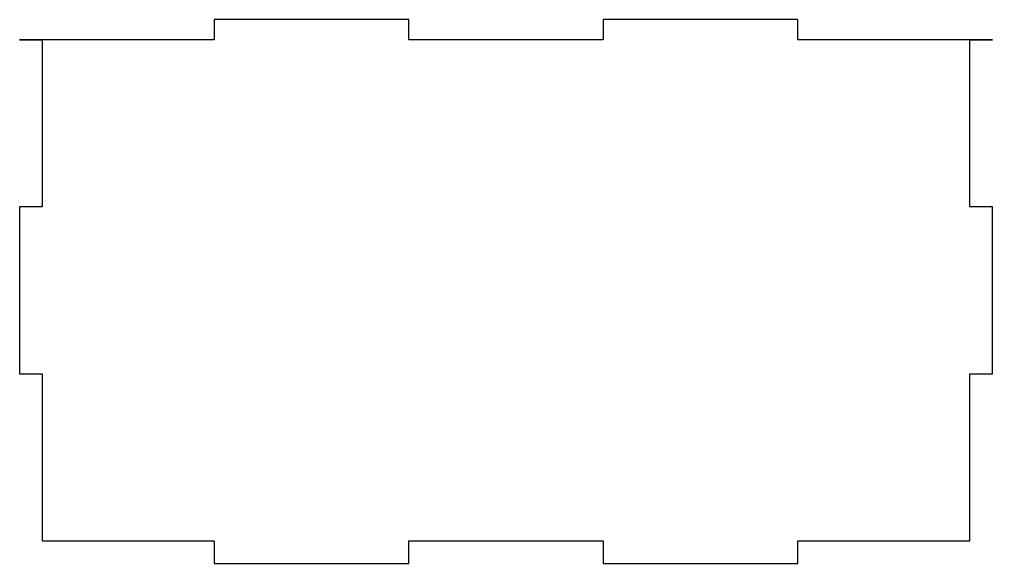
# Model space of a CAD drawing. Header units: millimetres. Extents: x -68 to 62, y -73 to 0.
import ezdxf

# ---------------------------------------------------------------- set-up
doc = ezdxf.new("R2010")
doc.units = ezdxf.units.MM
doc.layers.get('0').update_dxf_attribs({"linetype": 'CONTINUOUS'})

msp = doc.modelspace()

# ---------------------------------------------------------------- linework, layer by layer
msp.add_lwpolyline([(62.5, -25.34), (59.47, -25.34), (59.47, -3.03), (62.5, -3.03), (62.5, -3.03), (36.5, -3.03), (36.5, -0.29), (10.5, -0.29), (10.5, -3.03), (-15.5, -3.03), (-15.5, -0.29), (-41.5, -0.29), (-41.5, -3.03), (-67.5, -3.03), (-67.5, -3.03), (-64.47, -3.03), (-64.47, -25.34), (-67.5, -25.34), (-67.5, -47.65), (-64.47, -47.65), (-64.47, -69.97), (-41.5, -69.97), (-41.5, -73), (-15.5, -73), (-15.5, -69.97), (10.5, -69.97), (10.5, -73), (36.5, -73), (36.5, -69.97), (59.47, -69.97), (59.47, -47.65), (62.5, -47.65)], close=True)

doc.saveas('drawing.dxf')
